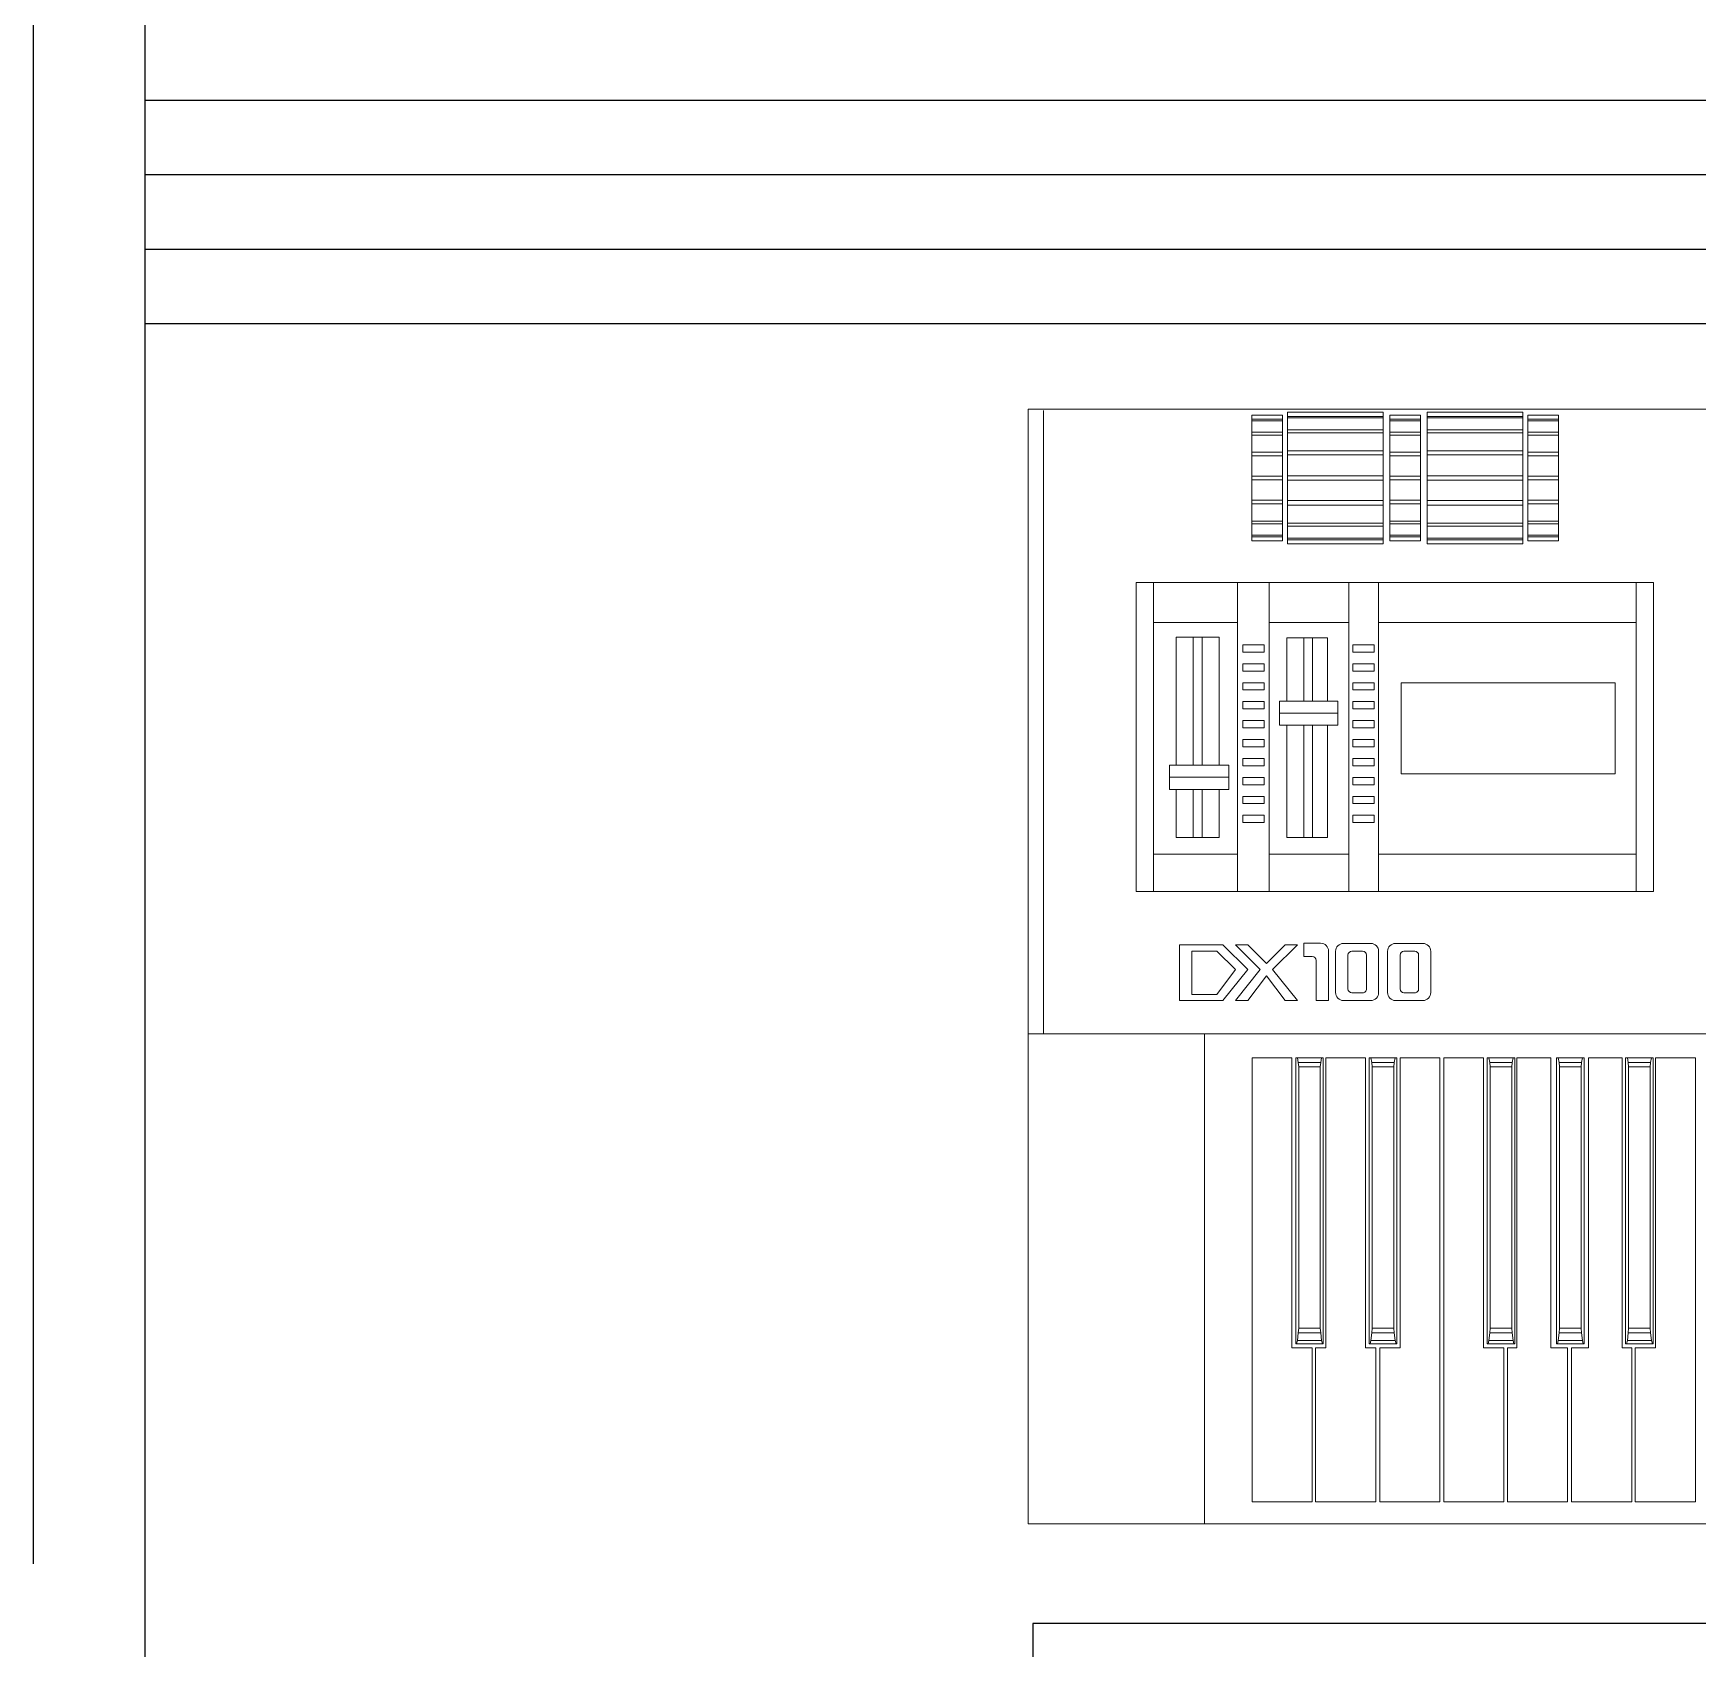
# Model space of a CAD drawing. Header units: inches. Extents: x -370 to 18, y -197 to 199.
# Drawn here: x -285.608 to -284.49, y 111.594 to 112.679 of the extents above; entities that cross this region are included whole.
import ezdxf
from ezdxf.enums import TextEntityAlignment as Align

# ---------------------------------------------------------------- set-up
doc = ezdxf.new("R2010")
doc.units = ezdxf.units.IN
doc.header["$MEASUREMENT"] = 0
doc.linetypes.add('CENTER2', pattern=[28.575, 19.05, -3.175, 3.175, -3.175])
doc.layers.add('a_MUEBLE', color=3, linetype='Continuous', lineweight=5)
doc.layers.add('MUEBLES', color=7, linetype='Continuous')
doc.styles.get("Standard").update_dxf_attribs({"font": 'arial.ttf'})

# ---------------------------------------------------------------- blocks, each defined once
blk = doc.blocks.new('ca_mus12')
at = {"layer": 'a_MUEBLE', "linetype": 'Continuous'}
for p, q in [((0, 50.898), (0, 0)), ((101.974, 50.898), (0, 50.898)), ((4.934, 42.989), (4.934, 28.871)), ((28.553, 42.989), (4.934, 42.989)), ((28.553, 28.871), (28.553, 42.989)), ((4.934, 28.871), (28.553, 28.871)), ((0, 22.375), (101.974, 22.375)), ((0, 0), (101.974, 0))]:
    blk.add_line(p, q, dxfattribs=at)
at = {"layer": 'a_MUEBLE', "color": 8, "linetype": 'Continuous'}
for p, q in [((10.211, 50.623), (10.211, 44.889)), ((10.211, 50.438), (10.211, 50.623)), ((10.211, 50.623), (11.613, 50.623)), ((11.613, 50.623), (10.211, 50.623)), ((11.613, 50.438), (10.211, 50.438)), ((10.211, 49.846), (10.211, 50.371)), ((10.211, 50.371), (11.613, 50.371)), ((11.613, 50.623), (11.613, 50.438)), ((11.613, 44.889), (11.613, 50.623)), ((11.613, 50.371), (11.613, 49.846)), ((11.845, 44.746), (11.845, 50.766)), ((11.845, 50.766), (11.845, 50.573)), ((16.214, 50.766), (11.845, 50.766)), ((11.845, 50.766), (16.214, 50.766)), ((11.845, 50.573), (16.214, 50.573)), ((11.845, 50.501), (11.845, 49.95)), ((16.214, 50.501), (11.845, 50.501)), ((16.214, 50.573), (16.214, 50.766)), ((16.214, 50.766), (16.214, 44.746)), ((16.214, 49.95), (16.214, 50.501)), ((16.518, 50.623), (16.518, 44.889)), ((16.518, 50.438), (16.518, 50.623)), ((16.518, 50.623), (17.92, 50.623)), ((17.92, 50.623), (16.518, 50.623)), ((17.92, 50.438), (16.518, 50.438)), ((16.518, 49.846), (16.518, 50.371)), ((16.518, 50.371), (17.92, 50.371)), ((17.92, 50.623), (17.92, 50.438)), ((17.92, 44.889), (17.92, 50.623)), ((17.92, 50.371), (17.92, 49.846)), ((18.224, 50.766), (18.224, 44.746)), ((22.594, 50.766), (18.224, 50.766)), ((18.224, 50.501), (22.594, 50.501)), ((18.224, 49.95), (18.224, 50.501)), ((18.225, 50.766), (22.594, 50.766)), ((18.225, 50.573), (18.225, 50.766)), ((22.594, 50.573), (18.225, 50.573)), ((22.594, 50.766), (22.594, 50.573)), ((22.594, 44.746), (22.594, 50.766)), ((22.594, 50.501), (22.594, 49.95)), ((22.826, 50.623), (22.826, 50.438)), ((24.227, 50.623), (22.826, 50.623)), ((22.826, 50.623), (24.227, 50.623)), ((22.826, 44.889), (22.826, 50.623)), ((22.826, 50.438), (24.227, 50.438)), ((22.826, 50.371), (22.826, 49.846)), ((24.227, 50.371), (22.826, 50.371)), ((24.227, 50.623), (24.227, 44.889)), ((24.227, 50.438), (24.227, 50.623)), ((24.227, 49.846), (24.227, 50.371)), ((11.613, 49.846), (10.211, 49.846)), ((10.211, 48.935), (10.211, 49.72)), ((10.211, 49.72), (11.613, 49.72)), ((11.613, 49.72), (11.613, 48.935)), ((11.845, 49.95), (16.214, 49.95)), ((11.845, 49.818), (16.214, 49.818)), ((11.845, 48.994), (11.845, 49.818)), ((16.214, 49.818), (16.214, 48.994)), ((17.92, 49.846), (16.518, 49.846)), ((16.518, 48.935), (16.518, 49.72)), ((16.518, 49.72), (17.92, 49.72)), ((17.92, 49.72), (17.92, 48.935)), ((22.594, 49.95), (18.224, 49.95)), ((18.224, 49.818), (18.224, 48.994)), ((22.594, 49.818), (18.224, 49.818)), ((22.594, 48.994), (22.594, 49.818)), ((22.826, 49.846), (24.227, 49.846)), ((22.826, 49.72), (22.826, 48.935)), ((24.227, 49.72), (22.826, 49.72)), ((24.227, 48.935), (24.227, 49.72)), ((11.613, 48.935), (10.211, 48.935)), ((10.211, 47.845), (10.211, 48.771)), ((10.211, 48.771), (11.613, 48.771)), ((11.613, 48.771), (11.613, 47.845)), ((16.214, 48.994), (11.845, 48.994)), ((11.845, 48.822), (11.845, 47.849)), ((16.214, 48.822), (11.845, 48.822)), ((16.214, 47.849), (16.214, 48.822)), ((17.92, 48.935), (16.518, 48.935)), ((16.518, 47.845), (16.518, 48.771)), ((16.518, 48.771), (17.92, 48.771)), ((17.92, 48.771), (17.92, 47.845)), ((18.224, 48.994), (22.594, 48.994)), ((18.224, 48.822), (22.594, 48.822)), ((18.224, 47.849), (18.224, 48.822)), ((22.594, 48.822), (22.594, 47.849)), ((22.826, 48.935), (24.227, 48.935)), ((22.826, 48.771), (22.826, 47.845)), ((24.227, 48.771), (22.826, 48.771)), ((24.227, 47.845), (24.227, 48.771)), ((11.613, 47.845), (10.211, 47.845)), ((10.211, 46.741), (10.211, 47.667)), ((10.211, 47.667), (11.613, 47.667)), ((11.613, 47.667), (11.613, 46.741)), ((11.845, 47.849), (16.214, 47.849)), ((11.845, 47.663), (16.214, 47.663)), ((11.845, 46.725), (11.845, 47.663)), ((16.214, 47.663), (16.214, 46.725)), ((17.92, 47.845), (16.518, 47.845)), ((16.518, 46.741), (16.518, 47.667)), ((16.518, 47.667), (17.92, 47.667)), ((17.92, 47.667), (17.92, 46.741)), ((22.594, 47.849), (18.224, 47.849)), ((18.224, 47.663), (18.224, 46.725)), ((22.594, 47.663), (18.224, 47.663)), ((22.594, 46.725), (22.594, 47.663)), ((22.826, 47.845), (24.227, 47.845)), ((22.826, 47.667), (22.826, 46.741)), ((24.227, 47.667), (22.826, 47.667)), ((24.227, 46.741), (24.227, 47.667)), ((11.613, 46.741), (10.211, 46.741)), ((10.211, 45.792), (10.211, 46.577)), ((10.211, 46.577), (11.613, 46.577)), ((11.613, 46.577), (11.613, 45.792)), ((16.214, 46.725), (11.845, 46.725)), ((11.845, 46.518), (11.845, 45.694)), ((16.214, 46.518), (11.845, 46.518)), ((16.214, 45.694), (16.214, 46.518)), ((17.92, 46.741), (16.518, 46.741)), ((16.518, 45.792), (16.518, 46.577)), ((16.518, 46.577), (17.92, 46.577)), ((17.92, 46.577), (17.92, 45.792)), ((18.224, 46.725), (22.594, 46.725)), ((18.224, 46.518), (22.594, 46.518)), ((18.224, 45.694), (18.224, 46.518)), ((22.594, 46.518), (22.594, 45.694)), ((22.826, 46.741), (24.227, 46.741)), ((22.826, 46.577), (22.826, 45.792)), ((24.227, 46.577), (22.826, 46.577)), ((24.227, 45.792), (24.227, 46.577)), ((11.613, 45.792), (10.211, 45.792)), ((10.211, 45.142), (10.211, 45.666)), ((10.211, 45.666), (11.613, 45.666)), ((11.613, 45.666), (11.613, 45.142)), ((11.845, 45.694), (16.214, 45.694)), ((17.92, 45.792), (16.518, 45.792)), ((16.518, 45.142), (16.518, 45.666)), ((16.518, 45.666), (17.92, 45.666)), ((17.92, 45.666), (17.92, 45.142)), ((22.594, 45.694), (18.224, 45.694)), ((22.826, 45.792), (24.227, 45.792)), ((22.826, 45.666), (22.826, 45.142)), ((24.227, 45.666), (22.826, 45.666)), ((24.227, 45.142), (24.227, 45.666)), ((11.613, 45.142), (10.211, 45.142)), ((10.211, 44.889), (10.211, 45.074)), ((10.211, 45.074), (11.613, 45.074)), ((11.613, 44.889), (10.211, 44.889)), ((10.211, 44.889), (11.613, 44.889)), ((11.613, 45.074), (11.613, 44.889)), ((11.845, 45.562), (16.21, 45.562)), ((11.845, 45.011), (11.845, 45.562)), ((16.21, 45.011), (11.845, 45.011)), ((11.845, 44.94), (11.845, 44.746)), ((16.214, 44.94), (11.845, 44.94)), ((16.21, 45.562), (16.21, 45.011)), ((16.214, 44.746), (16.214, 44.94)), ((17.92, 45.142), (16.518, 45.142)), ((16.518, 44.889), (16.518, 45.074)), ((16.518, 45.074), (17.92, 45.074)), ((17.92, 44.889), (16.518, 44.889)), ((16.518, 44.889), (17.92, 44.889)), ((17.92, 45.074), (17.92, 44.889)), ((18.224, 44.94), (22.594, 44.94)), ((18.224, 44.746), (18.224, 44.94)), ((18.229, 45.562), (18.229, 45.011)), ((22.594, 45.562), (18.229, 45.562)), ((18.229, 45.011), (22.594, 45.011)), ((22.594, 45.011), (22.594, 45.562)), ((22.594, 44.94), (22.594, 44.746)), ((22.826, 45.142), (24.227, 45.142)), ((22.826, 45.074), (22.826, 44.889)), ((24.227, 45.074), (22.826, 45.074)), ((22.826, 44.889), (24.227, 44.889)), ((24.227, 44.889), (22.826, 44.889)), ((24.227, 44.889), (24.227, 45.074)), ((11.845, 44.746), (16.214, 44.746)), ((16.214, 44.746), (11.845, 44.746)), ((18.224, 44.746), (22.594, 44.746)), ((22.594, 44.746), (18.224, 44.746)), ((5.725, 42.957), (5.725, 28.903)), ((9.556, 42.957), (9.556, 28.903)), ((11.011, 28.903), (11.011, 42.957)), ((14.646, 42.951), (14.646, 28.908)), ((15.995, 28.908), (15.995, 42.951)), ((27.762, 28.903), (27.762, 42.957)), ((5.725, 41.165), (9.556, 41.165)), ((11.011, 41.165), (14.646, 41.165)), ((15.995, 41.165), (27.762, 41.165)), ((6.765, 40.495), (6.765, 34.641)), ((8.729, 40.495), (6.765, 40.495)), ((7.543, 40.464), (7.543, 34.641)), ((7.951, 40.464), (7.951, 34.641)), ((8.729, 34.641), (8.729, 40.495)), ((11.807, 40.463), (11.807, 37.567)), ((13.676, 40.463), (11.807, 40.463)), ((12.585, 40.432), (12.585, 37.567)), ((12.992, 40.432), (12.992, 37.567)), ((13.676, 37.567), (13.676, 40.463)), ((9.806, 40.141, 2.328), (9.806, 39.81, 2.328)), ((10.779, 40.141, 2.328), (9.806, 40.141, 2.328)), ((9.806, 39.81, 2.328), (10.779, 39.81, 2.328)), ((10.779, 39.81, 2.328), (10.779, 40.141, 2.328)), ((14.824, 40.141, 2.328), (14.824, 39.81, 2.328)), ((15.797, 40.141, 2.328), (14.824, 40.141, 2.328)), ((14.824, 39.81, 2.328), (15.797, 39.81, 2.328)), ((15.797, 39.81, 2.328), (15.797, 40.141, 2.328)), ((9.806, 39.276, 2.328), (9.806, 38.945, 2.328)), ((10.779, 39.276, 2.328), (9.806, 39.276, 2.328)), ((9.806, 38.945, 2.328), (10.779, 38.945, 2.328)), ((10.779, 38.945, 2.328), (10.779, 39.276, 2.328)), ((14.824, 39.276, 2.328), (14.824, 38.945, 2.328)), ((15.797, 39.276, 2.328), (14.824, 39.276, 2.328)), ((14.824, 38.945, 2.328), (15.797, 38.945, 2.328)), ((15.797, 38.945, 2.328), (15.797, 39.276, 2.328)), ((9.806, 38.411, 2.328), (9.806, 38.08, 2.328)), ((10.779, 38.411, 2.328), (9.806, 38.411, 2.328)), ((9.806, 38.08, 2.328), (10.779, 38.08, 2.328)), ((10.779, 38.08, 2.328), (10.779, 38.411, 2.328)), ((14.824, 38.411, 2.328), (14.824, 38.08, 2.328)), ((15.797, 38.411, 2.328), (14.824, 38.411, 2.328)), ((14.824, 38.08, 2.328), (15.797, 38.08, 2.328)), ((15.797, 38.08, 2.328), (15.797, 38.411, 2.328)), ((17.03, 38.406), (17.03, 34.253)), ((26.814, 38.406), (17.03, 38.406)), ((26.814, 34.253), (26.814, 38.406)), ((9.806, 37.546, 2.328), (9.806, 37.215, 2.328)), ((10.779, 37.546, 2.328), (9.806, 37.546, 2.328)), ((10.779, 37.215, 2.328), (10.779, 37.546, 2.328)), ((11.475, 37.567), (11.475, 36.467)), ((14.139, 37.567), (11.475, 37.567)), ((14.139, 36.467), (14.139, 37.567)), ((14.824, 37.546, 2.328), (14.824, 37.215, 2.328)), ((15.797, 37.546, 2.328), (14.824, 37.546, 2.328)), ((15.797, 37.215, 2.328), (15.797, 37.546, 2.328)), ((9.806, 37.215, 2.328), (10.779, 37.215, 2.328)), ((9.806, 36.681, 2.328), (9.806, 36.35, 2.328)), ((10.779, 36.681, 2.328), (9.806, 36.681, 2.328)), ((10.779, 36.35, 2.328), (10.779, 36.681, 2.328)), ((11.475, 37.017), (14.139, 37.017)), ((14.824, 37.215, 2.328), (15.797, 37.215, 2.328)), ((14.824, 36.681, 2.328), (14.824, 36.35, 2.328)), ((15.797, 36.681, 2.328), (14.824, 36.681, 2.328)), ((15.797, 36.35, 2.328), (15.797, 36.681, 2.328)), ((9.806, 36.35, 2.328), (10.779, 36.35, 2.328)), ((9.806, 35.816, 2.328), (9.806, 35.485, 2.328)), ((10.779, 35.816, 2.328), (9.806, 35.816, 2.328)), ((10.779, 35.485, 2.328), (10.779, 35.816, 2.328)), ((11.475, 36.467), (14.139, 36.467)), ((11.807, 36.467), (11.807, 31.345)), ((12.585, 36.467), (12.585, 31.345)), ((12.992, 36.467), (12.992, 31.345)), ((13.676, 31.345), (13.676, 36.467)), ((14.824, 36.35, 2.328), (15.797, 36.35, 2.328)), ((14.824, 35.816, 2.328), (14.824, 35.485, 2.328)), ((15.797, 35.816, 2.328), (14.824, 35.816, 2.328)), ((15.797, 35.485, 2.328), (15.797, 35.816, 2.328)), ((9.806, 35.485, 2.328), (10.779, 35.485, 2.328)), ((14.824, 35.485, 2.328), (15.797, 35.485, 2.328)), ((6.451, 34.641), (6.451, 33.541)), ((9.17, 34.641), (6.451, 34.641)), ((9.17, 33.541), (9.17, 34.641)), ((9.806, 34.951, 2.328), (9.806, 34.62, 2.328)), ((10.779, 34.951, 2.328), (9.806, 34.951, 2.328)), ((9.806, 34.62, 2.328), (10.779, 34.62, 2.328)), ((10.779, 34.62, 2.328), (10.779, 34.951, 2.328)), ((14.824, 34.951, 2.328), (14.824, 34.62, 2.328)), ((15.797, 34.951, 2.328), (14.824, 34.951, 2.328)), ((14.824, 34.62, 2.328), (15.797, 34.62, 2.328)), ((15.797, 34.62, 2.328), (15.797, 34.951, 2.328)), ((17.03, 34.253), (26.814, 34.253)), ((6.451, 34.091), (9.17, 34.091)), ((6.451, 33.541), (9.17, 33.541)), ((6.765, 33.541), (6.765, 31.345)), ((7.543, 33.541), (7.543, 31.345)), ((7.951, 33.541), (7.951, 31.345)), ((8.729, 31.345), (8.729, 33.541)), ((9.806, 34.086, 2.328), (9.806, 33.755, 2.328)), ((10.779, 34.086, 2.328), (9.806, 34.086, 2.328)), ((9.806, 33.755, 2.328), (10.779, 33.755, 2.328)), ((10.779, 33.755, 2.328), (10.779, 34.086, 2.328)), ((14.824, 34.086, 2.328), (14.824, 33.755, 2.328)), ((15.797, 34.086, 2.328), (14.824, 34.086, 2.328)), ((14.824, 33.755, 2.328), (15.797, 33.755, 2.328)), ((15.797, 33.755, 2.328), (15.797, 34.086, 2.328)), ((9.806, 33.221, 2.328), (9.806, 32.89, 2.328)), ((10.779, 33.221, 2.328), (9.806, 33.221, 2.328)), ((9.806, 32.89, 2.328), (10.779, 32.89, 2.328)), ((10.779, 32.89, 2.328), (10.779, 33.221, 2.328)), ((14.824, 33.221, 2.328), (14.824, 32.89, 2.328)), ((15.797, 33.221, 2.328), (14.824, 33.221, 2.328)), ((14.824, 32.89, 2.328), (15.797, 32.89, 2.328)), ((15.797, 32.89, 2.328), (15.797, 33.221, 2.328)), ((9.806, 32.356, 2.328), (9.806, 32.025, 2.328)), ((10.779, 32.356, 2.328), (9.806, 32.356, 2.328)), ((9.806, 32.025, 2.328), (10.779, 32.025, 2.328)), ((10.779, 32.025, 2.328), (10.779, 32.356, 2.328)), ((14.824, 32.356, 2.328), (14.824, 32.025, 2.328)), ((15.797, 32.356, 2.328), (14.824, 32.356, 2.328)), ((14.824, 32.025, 2.328), (15.797, 32.025, 2.328)), ((15.797, 32.025, 2.328), (15.797, 32.356, 2.328)), ((6.765, 31.345), (8.729, 31.345)), ((11.807, 31.345), (13.676, 31.345)), ((5.725, 30.588), (9.556, 30.588)), ((11.011, 30.588), (14.646, 30.588)), ((15.995, 30.588), (27.762, 30.588)), ((8.894, 26.438, 0.139), (6.908, 26.438, 0.139)), ((6.908, 26.438, 0.139), (6.908, 23.899, 0.139)), ((7.475, 24.181, 0.743), (7.475, 26.156, 0.743)), ((7.475, 26.156, 0.743), (8.611, 26.156, 0.743)), ((8.611, 26.156, 0.743), (9.462, 25.31, 0.743)), ((10.03, 25.31, 0.139), (8.894, 26.438, 0.139)), ((10.03, 26.438, 0.774), (9.462, 26.438, 0.774)), ((9.462, 26.438, 0.774), (10.597, 25.31, 0.774)), ((10.881, 25.592, 0.774), (10.03, 26.438, 0.774)), ((11.732, 26.438, 0.774), (10.881, 25.592, 0.774)), ((11.165, 25.31, 0.774), (12.3, 26.438, 0.774)), ((12.3, 26.438, 0.774), (11.732, 26.438, 0.774)), ((12.584, 25.913, 0.714), (12.584, 26.515, 0.179)), ((13.358, 26.515, 0.136), (12.584, 26.515, 0.179)), ((12.971, 25.913, 0.697), (12.584, 25.913, 0.697)), ((13.719, 24.268, 0.136), (13.719, 26.154, 0.136)), ((14.039, 26.147, 0.139), (14.039, 24.261, 0.139)), ((15.647, 26.508, 0.139), (14.399, 26.508, 0.139)), ((14.438, 26.508, 0.139), (15.621, 26.508, 0.139)), ((14.605, 25.972, 0.139), (14.605, 24.432, 0.139)), ((14.785, 26.153, 0.139), (15.275, 26.153, 0.139)), ((15.456, 25.972, 0.139), (15.456, 24.432, 0.139)), ((16.007, 24.261, 0.139), (16.007, 26.147, 0.139)), ((16.418, 26.147, 0.139), (16.418, 24.261, 0.139)), ((18.026, 26.508, 0.139), (16.778, 26.508, 0.139)), ((16.817, 26.508, 0.139), (17.999, 26.508, 0.139)), ((16.983, 25.972, 0.139), (16.983, 24.432, 0.139)), ((17.164, 26.153, 0.139), (17.654, 26.153, 0.139)), ((17.834, 24.432, 0.139), (17.834, 25.972, 0.139)), ((18.386, 24.261, 0.139), (18.386, 26.147, 0.139)), ((9.462, 25.31, 0.743), (8.611, 24.181, 0.743)), ((8.894, 23.899, 0.139), (10.03, 25.31, 0.139)), ((10.597, 25.31, 0.774), (9.462, 23.899, 0.774)), ((10.03, 25.31, 0.139), (10.03, 25.31, 0.139)), ((12.3, 23.899, 0.774), (11.165, 25.31, 0.774)), ((13.151, 25.733, 0.697), (13.151, 24.422, 0.312)), ((16.982, 24.616, 0.253), (16.982, 25.791, 0.382)), ((17.834, 25.826, 0.064), (17.834, 24.616, 0.253)), ((10.03, 23.899, 0.774), (10.881, 25.028, 0.774)), ((10.881, 25.028, 0.774), (11.732, 23.899, 0.774)), ((13.151, 24.422, 0.312), (13.151, 23.901, 0.312)), ((6.908, 23.899, 0.139), (8.894, 23.899, 0.139)), ((8.611, 24.181, 0.743), (7.475, 24.181, 0.743)), ((9.462, 23.899, 0.774), (10.03, 23.899, 0.774)), ((11.732, 23.899, 0.774), (12.3, 23.899, 0.774)), ((13.151, 23.901, 0.312), (13.719, 23.901, 0.312)), ((13.719, 24.268, 0.136), (13.719, 23.901, 0.136)), ((14.399, 23.901, 0.139), (15.647, 23.901, 0.139)), ((14.785, 24.251, 0.139), (15.275, 24.251, 0.139)), ((16.778, 23.901, 0.139), (18.026, 23.901, 0.139)), ((17.164, 24.251, 0.139), (17.654, 24.251, 0.139)), ((12.218, 21.285), (12.218, 8.219)), ((12.218, 8.219), (12.218, 21.285)), ((12.218, 21.285), (12.297, 21.285)), ((13.479, 21.285), (12.218, 21.285)), ((12.297, 21.285), (12.337, 21.077)), ((13.4, 21.285), (13.36, 21.077)), ((13.479, 21.285), (13.4, 21.285)), ((13.479, 8.219), (13.479, 21.285)), ((13.479, 8.219), (13.479, 21.285)), ((15.578, 21.285), (15.578, 8.219)), ((15.578, 8.219), (15.578, 21.285)), ((15.578, 21.285), (15.657, 21.285)), ((16.84, 21.285), (15.578, 21.285)), ((15.657, 21.285), (15.698, 21.077)), ((16.761, 21.285), (16.72, 21.077)), ((16.84, 21.285), (16.761, 21.285)), ((16.84, 8.219), (16.84, 21.285)), ((16.84, 8.219), (16.84, 21.285)), ((20.966, 21.285), (20.966, 8.219)), ((20.966, 8.219), (20.966, 21.285)), ((20.966, 21.285), (21.045, 21.285)), ((22.227, 21.285), (20.966, 21.285)), ((21.045, 21.285), (21.085, 21.077)), ((22.148, 21.285), (22.108, 21.077)), ((22.227, 21.285), (22.148, 21.285)), ((22.227, 8.219), (22.227, 21.285)), ((22.227, 8.219), (22.227, 21.285)), ((24.13, 21.285), (24.13, 8.219)), ((24.13, 8.219), (24.13, 21.285)), ((24.13, 21.285), (24.208, 21.285)), ((25.391, 21.285), (24.13, 21.285)), ((24.208, 21.285), (24.249, 21.077)), ((25.312, 21.285), (25.271, 21.077)), ((25.391, 21.285), (25.312, 21.285)), ((25.391, 8.219), (25.391, 21.285)), ((25.391, 8.219), (25.391, 21.285)), ((27.286, 21.285), (27.286, 8.219)), ((27.286, 8.219), (27.286, 21.285)), ((27.286, 21.285), (27.365, 21.285)), ((28.547, 21.285), (27.286, 21.285)), ((27.365, 21.285), (27.405, 21.077)), ((28.469, 21.285), (28.428, 21.077)), ((28.547, 21.285), (28.469, 21.285)), ((28.547, 8.219), (28.547, 21.285)), ((28.547, 8.219), (28.547, 21.285)), ((10.235, 21.28), (10.235, 1.007)), ((12.046, 21.28), (10.235, 21.28)), ((10.235, 21.28), (10.235, 1.007)), ((12.046, 8.045), (12.046, 21.28)), ((12.336, 21.077), (13.361, 21.077)), ((12.337, 21.077), (12.356, 20.87)), ((12.356, 20.87), (13.341, 20.868)), ((12.356, 20.87), (12.356, 8.946)), ((13.36, 21.077), (13.341, 20.87)), ((13.341, 20.87), (13.341, 8.946)), ((13.595, 8.045), (13.595, 21.28)), ((13.595, 21.28), (15.407, 21.28)), ((15.407, 21.28), (15.407, 8.045)), ((15.696, 21.077), (16.721, 21.077)), ((15.698, 21.077), (15.716, 20.87)), ((15.716, 20.87), (16.702, 20.868)), ((15.716, 20.87), (15.716, 8.946)), ((16.72, 21.077), (16.702, 20.87)), ((16.702, 20.87), (16.702, 8.946)), ((16.986, 8.045), (16.986, 21.28)), ((16.986, 21.28), (18.797, 21.28)), ((18.797, 21.28), (18.797, 1.007)), ((18.983, 21.28), (18.983, 1.007)), ((20.794, 21.28), (18.983, 21.28)), ((20.794, 8.045), (20.794, 21.28)), ((21.084, 21.077), (22.109, 21.077)), ((21.085, 21.077), (21.104, 20.87)), ((21.104, 20.87), (22.089, 20.868)), ((21.104, 20.87), (21.104, 8.946)), ((22.108, 21.077), (22.089, 20.87)), ((22.089, 20.87), (22.089, 8.946)), ((22.317, 8.045), (22.317, 21.28)), ((22.317, 21.28), (23.877, 21.28)), ((23.877, 21.28), (23.877, 8.045)), ((24.248, 21.077), (25.273, 21.077)), ((24.249, 21.077), (24.267, 20.87)), ((24.267, 20.87), (25.253, 20.868)), ((24.267, 20.87), (24.267, 8.946)), ((25.271, 21.077), (25.253, 20.87)), ((25.253, 20.87), (25.253, 8.946)), ((25.585, 8.045), (25.585, 21.28)), ((25.585, 21.28), (27.133, 21.28)), ((27.133, 21.28), (27.133, 8.045)), ((27.404, 21.077), (28.429, 21.077)), ((27.405, 21.077), (27.424, 20.87)), ((27.424, 20.87), (28.409, 20.868)), ((27.424, 20.87), (27.424, 8.946)), ((28.428, 21.077), (28.409, 20.87)), ((28.409, 20.87), (28.409, 8.946)), ((28.646, 21.28), (28.646, 8.045)), ((30.47, 21.28), (28.646, 21.28)), ((30.47, 21.28), (30.47, 1.007)), ((30.47, 1.007), (30.47, 21.28)), ((12.297, 8.371), (12.257, 8.219)), ((12.336, 8.723), (12.297, 8.371)), ((12.297, 8.371), (13.4, 8.371)), ((12.356, 8.946), (12.336, 8.723)), ((12.336, 8.723), (13.361, 8.723)), ((12.356, 8.946), (13.341, 8.946)), ((13.341, 8.946), (13.361, 8.723)), ((13.361, 8.723), (13.4, 8.371)), ((13.4, 8.371), (13.44, 8.219)), ((15.657, 8.371), (15.618, 8.219)), ((15.696, 8.723), (15.657, 8.371)), ((15.657, 8.371), (16.761, 8.371)), ((15.716, 8.946), (15.696, 8.723)), ((15.696, 8.723), (16.721, 8.723)), ((15.716, 8.946), (16.702, 8.946)), ((16.702, 8.946), (16.721, 8.723)), ((16.721, 8.723), (16.761, 8.371)), ((16.761, 8.371), (16.8, 8.219)), ((21.045, 8.371), (21.005, 8.219)), ((21.084, 8.723), (21.045, 8.371)), ((21.045, 8.371), (22.148, 8.371)), ((21.104, 8.946), (21.084, 8.723)), ((21.084, 8.723), (22.109, 8.723)), ((21.104, 8.946), (22.089, 8.946)), ((22.089, 8.946), (22.109, 8.723)), ((22.109, 8.723), (22.148, 8.371)), ((22.148, 8.371), (22.188, 8.219)), ((24.208, 8.371), (24.169, 8.219)), ((24.248, 8.723), (24.208, 8.371)), ((24.208, 8.371), (25.312, 8.371)), ((24.267, 8.946), (24.248, 8.723)), ((24.248, 8.723), (25.273, 8.723)), ((24.267, 8.946), (25.253, 8.946)), ((25.253, 8.946), (25.273, 8.723)), ((25.273, 8.723), (25.312, 8.371)), ((25.312, 8.371), (25.351, 8.219)), ((27.365, 8.371), (27.326, 8.219)), ((27.404, 8.723), (27.365, 8.371)), ((27.365, 8.371), (28.469, 8.371)), ((27.424, 8.946), (27.404, 8.723)), ((27.404, 8.723), (28.429, 8.723)), ((27.424, 8.946), (28.409, 8.946)), ((28.409, 8.946), (28.429, 8.723)), ((28.429, 8.723), (28.469, 8.371)), ((28.469, 8.371), (28.508, 8.219)), ((12.973, 8.045), (12.046, 8.045)), ((12.257, 8.219), (12.218, 8.219)), ((12.218, 8.219), (13.479, 8.219)), ((12.973, 1.007), (12.973, 8.045)), ((13.121, 8.045), (13.595, 8.045)), ((13.121, 1.007), (13.121, 8.045)), ((13.44, 8.219), (13.479, 8.219)), ((15.407, 8.045), (15.874, 8.045)), ((15.618, 8.219), (15.578, 8.219)), ((15.578, 8.219), (16.84, 8.219)), ((15.874, 8.045), (15.874, 1.007)), ((16.058, 8.045), (16.986, 8.045)), ((16.058, 1.007), (16.058, 8.045)), ((16.8, 8.219), (16.84, 8.219)), ((21.721, 8.045), (20.794, 8.045)), ((21.005, 8.219), (20.966, 8.219)), ((20.966, 8.219), (22.227, 8.219)), ((21.721, 1.007), (21.721, 8.045)), ((21.897, 8.045), (22.317, 8.045)), ((21.897, 1.007), (21.897, 8.045)), ((22.188, 8.219), (22.227, 8.219)), ((23.877, 8.045), (24.635, 8.045)), ((24.169, 8.219), (24.13, 8.219)), ((24.13, 8.219), (25.391, 8.219)), ((24.635, 8.045), (24.635, 1.007)), ((24.816, 1.007), (24.816, 8.045)), ((24.816, 8.045), (25.456, 8.045)), ((24.816, 8.045), (25.585, 8.045)), ((24.816, 1.007), (24.816, 8.045)), ((25.351, 8.219), (25.391, 8.219)), ((27.133, 8.045), (27.568, 8.045)), ((27.568, 8.045), (27.267, 8.045)), ((27.326, 8.219), (27.286, 8.219)), ((27.286, 8.219), (28.547, 8.219)), ((27.568, 1.007), (27.568, 8.045)), ((27.568, 8.045), (27.568, 1.007)), ((27.717, 8.045), (27.717, 1.007)), ((28.646, 8.045), (27.717, 8.045)), ((28.508, 8.219), (28.547, 8.219)), ((10.235, 1.007), (12.973, 1.007)), ((15.874, 1.007), (13.121, 1.007)), ((18.797, 1.007), (16.058, 1.007)), ((18.983, 1.007), (21.721, 1.007)), ((24.635, 1.007), (21.897, 1.007)), ((27.267, 1.007), (24.816, 1.007)), ((27.568, 1.007), (24.816, 1.007)), ((27.267, 1.007), (27.568, 1.007)), ((27.717, 1.007), (30.47, 1.007))]:
    blk.add_line(p, q, dxfattribs=at)
at = {"layer": 'a_MUEBLE', "color": 8}
blk.add_polyline3d([(0.706, 22.375, 0), (0.706, 50.834, 0), (0.706, 50.834, 0)], close=True, dxfattribs=at)
at = {"layer": 'a_MUEBLE'}
blk.add_polyline3d([(8.054, 0.348, 0), (8.054, -0.005, 0), (8.054, 22.375, 0)], close=True, dxfattribs=at)
at = {"layer": 'a_MUEBLE', "color": 8, "linetype": 'Continuous'}
for centre, major_axis, start_param, end_param in [((12.971, 25.733, 0.697), (-0.127, 0.127), 3.926991, 5.497787), ((13.358, 26.154, 0.136), (-0.255, 0.255), 3.926991, 5.497787), ((14.399, 26.147, 0.139), (-0.255, 0.255), -0.785398, 0.785398), ((14.785, 25.972, 0.139), (0.127, 0.127), 0.785398, 2.356194), ((15.275, 25.972, 0.139), (0.127, 0.127), 5.497787, 7.068583), ((15.647, 26.147, 0.139), (0.255, 0.255), 5.497787, 7.068583), ((16.778, 26.147, 0.139), (-0.255, 0.255), -0.785398, 0.785398), ((17.164, 25.972, 0.139), (0.127, 0.127), 0.785398, 2.356194), ((17.654, 25.972, 0.139), (0.127, 0.127), 5.497787, 7.068583), ((18.026, 26.147, 0.139), (0.255, 0.255), 5.497787, 7.068583), ((14.785, 24.432, 0.139), (-0.127, 0.127), 0.785398, 2.356194), ((15.275, 24.432, 0.139), (-0.127, 0.127), 2.356194, 3.926991), ((17.164, 24.432, 0.139), (-0.127, 0.127), 0.785398, 2.356194), ((17.654, 24.432, 0.139), (-0.127, 0.127), 2.356194, 3.926991), ((14.399, 24.261, 0.139), (0.255, 0.255), 2.356194, 3.926991), ((15.647, 24.261, 0.139), (-0.255, 0.255), 2.356194, 3.926991), ((16.778, 24.261, 0.139), (0.255, 0.255), 2.356194, 3.926991), ((18.026, 24.261, 0.139), (-0.255, 0.255), 2.356194, 3.926991)]:
    blk.add_ellipse(centre, major_axis=major_axis, ratio=1, start_param=start_param, end_param=end_param, dxfattribs=at)
blk = doc.blocks.new('EJE NORTE NUEVO')
at = {"color": 2, "linetype": 'CENTER2'}
blk.add_line((0, 2.5579), (0, -2.5579), dxfattribs=at)
at = {"color": 4}
blk.add_attdef('A', text='', height=0.3581, dxfattribs=at).set_placement((0, 2.9051), align=Align.MIDDLE_CENTER)

msp = doc.modelspace()

# ---------------------------------------------------------------- hatches: boundary and pattern name
h = msp.add_hatch()
h.set_pattern_fill('LINE', color=8, scale=0.8)
h.set_pattern_definition([(0, (17.94898, 94.43435), (0, 0.1), [])])
h.paths.add_polyline_path([(-282.34987, 112.48411), (-283.34987, 112.48411), (-283.39269, 112.48411), (-283.39269, 111.61133), (-284.9365, 111.61133), (-284.9365, 110.02201), (-285.53296, 110.02201), (-285.53296, 108.43411), (-282.34987, 108.43411), (-282.34987, 109.43411)])
h.paths.add_polyline_path([(-283.58912, 109.69867), (-283.58912, 108.63813), (-284.78992, 108.63813), (-284.78992, 108.5728, -0.0990195), (-284.80904, 108.47717), (-285.40492, 108.47717, -0.4142136), (-285.50492, 108.57717), (-285.50492, 108.6228), (-285.50492, 108.67019, 0.0351646), (-285.5059, 108.68421, -0.0855581), (-285.50319, 108.77416, 0.1214227), (-285.50515, 108.82198, -0.1312672), (-285.50777, 108.94402, 0.0599615), (-285.50492, 108.96775), (-285.50492, 109.02957, -0.0517267), (-285.50279, 109.05009, 0.103731), (-285.50279, 109.10641, -0.0487773), (-285.50492, 109.12575, 0.033297), (-285.50596, 109.13902, -0.0725873), (-285.50596, 109.17695, 0.036246), (-285.50492, 109.19139), (-285.50492, 109.22217, -0.4142136), (-285.48492, 109.24217, -0.4142136), (-285.50492, 109.26217), (-285.50492, 109.29295, 0.036246), (-285.50596, 109.30739, -0.0725873), (-285.50596, 109.34533, 0.036246), (-285.50492, 109.35977), (-285.50492, 109.35741, -0.0517267), (-285.50279, 109.37794, 0.103731), (-285.50279, 109.43425, -0.0517267), (-285.50492, 109.45477), (-285.50492, 109.5166, 0.0599615), (-285.50777, 109.54032, -0.1312672), (-285.50515, 109.66236, 0.1214227), (-285.50319, 109.71018, -0.0855581), (-285.5059, 109.80014, 0.0351646), (-285.50492, 109.81415), (-285.50492, 109.86155), (-285.50492, 109.90717, -0.4142136), (-285.40492, 110.00717), (-284.80904, 110.00717, -0.0990195), (-284.78992, 109.91155), (-284.78992, 109.81592), (-284.78992, 109.69867)], flags=16)
h.paths.add_polyline_path([(-283.90137, 109.50513), (-283.90137, 108.97678), (-284.45921, 108.97678), (-284.45921, 109.50513)], flags=0)
h.paths.add_polyline_path([(-284.06286, 109.24742, -1), (-284.32411, 109.24742, -1)], flags=0)
h.paths.add_polyline_path([(-284.16897, 109.24817, -1), (-284.216, 109.24817, -1)], flags=0)
h.paths.add_polyline_path([(-284.56765, 110.43911), (-284.58903, 110.45207, 0.3663257), (-284.58906, 110.76634), (-284.56795, 110.77973, -0.3600268)], flags=16)
h.paths.add_polyline_path([(-284.63627, 110.45049), (-284.81648, 110.43084, -0.450086), (-284.87182, 110.47973), (-284.87182, 110.73367, -0.4365685), (-284.81883, 110.78292), (-284.6382, 110.76699, -0.3926269), (-284.59253, 110.7178), (-284.59296, 110.49945, -0.3788119)], flags=16)
h.paths.add_polyline_path([(-285.31367, 109.24217, -0.0667468), (-285.26759, 108.95577, 0.0415341), (-285.22202, 108.99597, 0.1305291), (-285.07755, 108.66673, 0.110936), (-285.31323, 108.55657, 0.1628587), (-285.46344, 108.88401, 0.1453421), (-285.26759, 108.95577, 0.0667468), (-285.31367, 109.24217, 0.0667468), (-285.26759, 109.52857, 0.1453421), (-285.46344, 109.60033, 0.1628587), (-285.31323, 109.92778, 0.110936), (-285.07755, 109.81761, 0.1305291), (-285.22202, 109.48837, 0.0415341), (-285.26759, 109.52857, -0.0667468)], flags=0)
h.paths.add_polyline_path([(-284.56765, 111.05703), (-284.58903, 111.06999, 0.3663257), (-284.58906, 111.38426), (-284.56795, 111.39765, -0.3600268)], flags=16)
h.paths.add_polyline_path([(-284.63627, 111.06841), (-284.81648, 111.04875, -0.450086), (-284.87182, 111.09765), (-284.87182, 111.35158, -0.4365685), (-284.81883, 111.40084), (-284.6382, 111.38491, -0.3926269), (-284.59253, 111.33572), (-284.59296, 111.11737, -0.3788119)], flags=16)
h.paths.add_polyline_path([(-283.91769, 110.41119), (-283.01387, 110.41119), (-283.01387, 110.78571), (-283.91769, 110.78571)], flags=24)

# ---------------------------------------------------------------- linework, layer by layer
at = {"color": 4}
msp.add_line((-285.53296, 114.13411), (-285.53296, 105.43411), dxfattribs=at)
at = {"color": 1}
for p, q in [((-283.54987, 112.63411), (-285.53296, 112.63411)), ((-283.54987, 112.48411), (-285.53296, 112.48411))]:
    msp.add_line(p, q, dxfattribs=at)
at = {"color": 2}
for p, q in [((-283.54987, 112.58411), (-285.53296, 112.58411)), ((-283.54987, 112.53411), (-285.53296, 112.53411))]:
    msp.add_line(p, q, dxfattribs=at)
msp.add_lwpolyline([(-283.39269, 112.48411), (-283.39269, 111.61133), (-284.9365, 111.61133), (-284.9365, 110.02201), (-285.53296, 110.02201)], dxfattribs=at)

# ---------------------------------------------------------------- block references
msp.add_blockref('EJE NORTE NUEVO', (-285.60796, 114.20911))
at = {"layer": 'MUEBLES', "xscale": 0.01470959461062393, "yscale": 0.01470959461062393, "zscale": 0.01470959461062393}
msp.add_blockref('ca_mus12', (-284.93965, 111.67808), dxfattribs=at)

doc.saveas('drawing.dxf')
